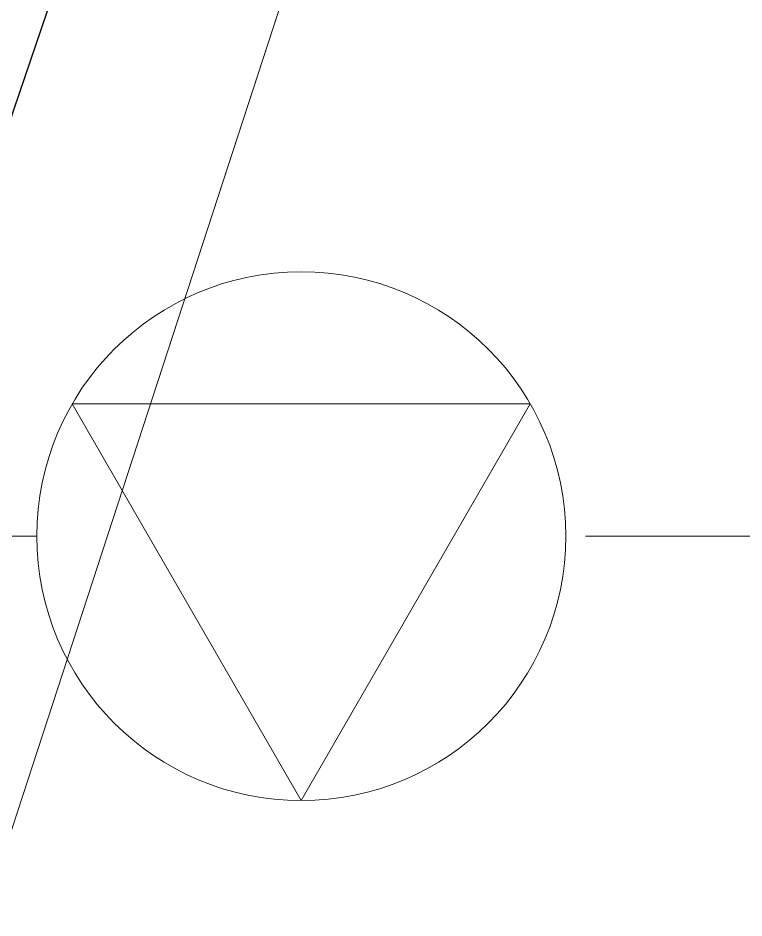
# Model space of a CAD drawing. Header units: metres. Extents: x 0 to 105485, y 0 to 425721.
# Drawn here: x 104695.787 to 104697.434, y 425187.904 to 425189.946 of the extents above; entities that cross this region are included whole.
import ezdxf

# ---------------------------------------------------------------- set-up
doc = ezdxf.new("R2010")
doc.units = ezdxf.units.M
doc.header["$MEASUREMENT"] = 0
for name, color, linetype, lineweight in [('B-XX-MO-ONDERZOEK_SONDERING-G', 90, 'Continuous', 18), ('B-XX-MO-ONDERZOEK_SONDERING-S', 90, 'Continuous', 18), ('B-XX-VH-OPENVERHARDING-G', 90, 'Continuous', 18)]:
    doc.layers.add(name, color=color, linetype=linetype, lineweight=lineweight)
doc.layers.add('GIS-WEGVAKKEN', color=2, linetype='Continuous')

msp = doc.modelspace()

# ---------------------------------------------------------------- linework, layer by layer
at = {"layer": 'B-XX-MO-ONDERZOEK_SONDERING-G', "color": 0, "true_color": 0x285cd6}
for points in [[(104695.355, 425188.77, -22.741), (104695.83, 425188.77, -22.76), (104695.83, 425188.77, -22.78), (104695.83, 425188.77, -22.8), (104695.83, 425188.77, -22.82), (104695.83, 425188.77, -22.84)], [(104695.78, 425188.77, 2.281), (104695.805, 425188.77, 2.261), (104695.805, 425188.77, 2.241), (104695.805, 425188.77, 2.221), (104695.805, 425188.77, 2.201), (104695.805, 425188.77, 2.181), (104695.83, 425188.77, 2.161), (104695.83, 425188.77, 2.141), (104695.83, 425188.77, 2.121), (104695.805, 425188.77, 2.101), (104695.805, 425188.77, 2.081), (104695.78, 425188.77, 2.061)]]:
    msp.add_polyline3d(points, dxfattribs=at)
at = {"layer": 'B-XX-MO-ONDERZOEK_SONDERING-G', "color": 0, "true_color": 0x787878}
for points in [[(104695.83, 425188.77, 2.3), (104695.83, 425188.77, -22.84)], [(104697.03, 425188.77, 2.3), (104697.03, 425188.77, -22.84)]]:
    msp.add_polyline3d(points, dxfattribs=at)
at = {"layer": 'B-XX-MO-ONDERZOEK_SONDERING-G', "color": 0, "true_color": 0xd62828}
for points in [[(104697.504, 425188.77, 1.681), (104697.4283, 425188.77, 1.661), (104697.3765, 425188.77, 1.641), (104697.3366, 425188.77, 1.621), (104697.2882, 425188.77, 1.601), (104697.265, 425188.77, 1.581), (104697.238, 425188.77, 1.561), (104697.1825, 425188.77, 1.541), (104697.1403, 425188.77, 1.521), (104697.1196, 425188.77, 1.501), (104697.1036, 425188.77, 1.481), (104697.0962, 425188.77, 1.461), (104697.0952, 425188.77, 1.441), (104697.0941, 425188.77, 1.421), (104697.0931, 425188.77, 1.401), (104697.0978, 425188.77, 1.381), (104697.1061, 425188.77, 1.361), (104697.109, 425188.77, 1.341), (104697.1118, 425188.77, 1.321), (104697.1147, 425188.77, 1.3), (104697.1219, 425188.77, 1.28), (104697.1434, 425188.77, 1.26), (104697.1696, 425188.77, 1.24), (104697.1208, 425188.77, 1.22), (104697.122, 425188.77, 1.2), (104697.0999, 425188.77, 1.18), (104697.0987, 425188.77, 1.16), (104697.0975, 425188.77, 1.14), (104697.0963, 425188.77, 1.12), (104697.0949, 425188.77, 1.1), (104697.0915, 425188.77, 1.08), (104697.089, 425188.77, 1.06), (104697.0886, 425188.77, 1.04), (104697.0883, 425188.77, 1.02), (104697.0877, 425188.77, 1), (104697.0853, 425188.77, 0.98), (104697.0873, 425188.77, 0.96), (104697.0902, 425188.77, 0.94), (104697.0909, 425188.77, 0.92), (104697.092, 425188.77, 0.9), (104697.0916, 425188.77, 0.88), (104697.0919, 425188.77, 0.86), (104697.0888, 425188.77, 0.84), (104697.0873, 425188.77, 0.82), (104697.0885, 425188.77, 0.8), (104697.0887, 425188.77, 0.78), (104697.0885, 425188.77, 0.76), (104697.0915, 425188.77, 0.74), (104697.0927, 425188.77, 0.72), (104697.0918, 425188.77, 0.7), (104697.089, 425188.77, 0.68), (104697.0899, 425188.77, 0.66), (104697.0907, 425188.77, 0.64), (104697.0916, 425188.77, 0.62), (104697.0924, 425188.77, 0.6), (104697.0908, 425188.77, 0.58), (104697.1056, 425188.77, 0.56), (104697.1656, 425188.77, 0.54), (104697.1757, 425188.77, 0.52), (104697.164, 425188.77, 0.5), (104697.1363, 425188.77, 0.48), (104697.1359, 425188.77, 0.46), (104697.1355, 425188.77, 0.44), (104697.135, 425188.77, 0.42), (104697.0864, 425188.77, 0.4), (104697.0811, 425188.77, 0.38), (104697.0807, 425188.77, 0.36), (104697.0792, 425188.77, 0.34), (104697.0791, 425188.77, 0.32), (104697.0793, 425188.77, 0.3), (104697.0798, 425188.77, 0.28), (104697.0835, 425188.77, 0.26), (104697.092, 425188.77, 0.24), (104697.0893, 425188.77, 0.22), (104697.0865, 425188.77, 0.2), (104697.0838, 425188.77, 0.18), (104697.1614, 425188.77, 0.16), (104697.2074, 425188.77, 0.14), (104697.1984, 425188.77, 0.12), (104697.1809, 425188.77, 0.1), (104697.1608, 425188.77, 0.08), (104697.0996, 425188.77, 0.06), (104697.0925, 425188.77, 0.04), (104697.083, 425188.77, 0.02), (104697.0804, 425188.77, 0.001), (104697.0757, 425188.77, -0.019), (104697.0751, 425188.77, -0.039), (104697.0757, 425188.77, -0.059), (104697.0774, 425188.77, -0.079), (104697.0792, 425188.77, -0.099), (104697.08, 425188.77, -0.119), (104697.0809, 425188.77, -0.139), (104697.0817, 425188.77, -0.159), (104697.0828, 425188.77, -0.179), (104697.0933, 425188.77, -0.199), (104697.1099, 425188.77, -0.219), (104697.1168, 425188.77, -0.239), (104697.1275, 425188.77, -0.259), (104697.1234, 425188.77, -0.279), (104697.125, 425188.77, -0.299), (104697.1323, 425188.77, -0.319), (104697.1397, 425188.77, -0.339), (104697.138, 425188.77, -0.359), (104697.1308, 425188.77, -0.379), (104697.1298, 425188.77, -0.399), (104697.1288, 425188.77, -0.419), (104697.1279, 425188.77, -0.439), (104697.1309, 425188.77, -0.459), (104697.1711, 425188.77, -0.479), (104697.2026, 425188.77, -0.499), (104697.1886, 425188.77, -0.519), (104697.1435, 425188.77, -0.539), (104697.1371, 425188.77, -0.559), (104697.1307, 425188.77, -0.579), (104697.1243, 425188.77, -0.599), (104697.1226, 425188.77, -0.619), (104697.1209, 425188.77, -0.639), (104697.1192, 425188.77, -0.659), (104697.1444, 425188.77, -0.679), (104697.156, 425188.77, -0.699), (104697.1771, 425188.77, -0.719), (104697.2039, 425188.77, -0.739), (104697.1997, 425188.77, -0.759), (104697.1955, 425188.77, -0.779), (104697.1914, 425188.77, -0.799), (104697.2011, 425188.77, -0.819), (104697.2228, 425188.77, -0.839), (104697.2486, 425188.77, -0.859), (104697.2444, 425188.77, -0.879), (104697.2353, 425188.77, -0.899), (104697.2404, 425188.77, -0.919), (104697.2455, 425188.77, -0.939), (104697.2506, 425188.77, -0.959), (104697.2763, 425188.77, -0.979), (104697.2291, 425188.77, -0.999), (104697.2234, 425188.77, -1.019), (104697.1931, 425188.77, -1.039), (104697.2408, 425188.77, -1.059), (104697.1823, 425188.77, -1.079), (104697.1511, 425188.77, -1.099), (104697.1708, 425188.77, -1.119), (104697.1367, 425188.77, -1.139), (104697.1239, 425188.77, -1.159), (104697.1034, 425188.77, -1.179), (104697.0933, 425188.77, -1.199), (104697.0916, 425188.77, -1.219), (104697.0932, 425188.77, -1.239), (104697.0943, 425188.77, -1.259), (104697.0958, 425188.77, -1.279), (104697.0994, 425188.77, -1.299), (104697.1054, 425188.77, -1.319), (104697.1397, 425188.77, -1.339), (104697.1893, 425188.77, -1.359), (104697.2751, 425188.77, -1.379), (104697.306, 425188.77, -1.399), (104697.3351, 425188.77, -1.419), (104697.3265, 425188.77, -1.439), (104697.2986, 425188.77, -1.459), (104697.2599, 425188.77, -1.479), (104697.2028, 425188.77, -1.499), (104697.137, 425188.77, -1.519), (104697.1132, 425188.77, -1.539), (104697.1076, 425188.77, -1.559), (104697.1071, 425188.77, -1.579), (104697.1069, 425188.77, -1.599), (104697.1066, 425188.77, -1.619), (104697.1058, 425188.77, -1.639), (104697.1073, 425188.77, -1.659), (104697.1138, 425188.77, -1.679), (104697.1119, 425188.77, -1.699), (104697.12, 425188.77, -1.719), (104697.1119, 425188.77, -1.739), (104697.1021, 425188.77, -1.759), (104697.1008, 425188.77, -1.779), (104697.0997, 425188.77, -1.799), (104697.0991, 425188.77, -1.819), (104697.0995, 425188.77, -1.839), (104697.0962, 425188.77, -1.859), (104697.0954, 425188.77, -1.879), (104697.0949, 425188.77, -1.899), (104697.0986, 425188.77, -1.919), (104697.1087, 425188.77, -1.939), (104697.1171, 425188.77, -1.959), (104697.1243, 425188.77, -1.979), (104697.1305, 425188.77, -1.999), (104697.1336, 425188.77, -2.019), (104697.1354, 425188.77, -2.039), (104697.1927, 425188.77, -2.059), (104697.2362, 425188.77, -2.079), (104697.2549, 425188.77, -2.099), (104697.266, 425188.77, -2.119), (104697.23, 425188.77, -2.139), (104697.1939, 425188.77, -2.159), (104697.1873, 425188.77, -2.179), (104697.1807, 425188.77, -2.199), (104697.1741, 425188.77, -2.219), (104697.207, 425188.77, -2.239), (104697.1886, 425188.77, -2.259), (104697.1702, 425188.77, -2.279), (104697.1518, 425188.77, -2.299), (104697.1643, 425188.77, -2.319), (104697.1496, 425188.77, -2.339), (104697.1453, 425188.77, -2.359), (104697.141, 425188.77, -2.379), (104697.1368, 425188.77, -2.399), (104697.1377, 425188.77, -2.419), (104697.1327, 425188.77, -2.439), (104697.1443, 425188.77, -2.459), (104697.156, 425188.77, -2.479), (104697.1676, 425188.77, -2.499), (104697.1646, 425188.77, -2.519), (104697.1708, 425188.77, -2.539), (104697.1679, 425188.77, -2.559), (104697.1669, 425188.77, -2.579), (104697.1822, 425188.77, -2.599), (104697.2188, 425188.77, -2.619), (104697.2177, 425188.77, -2.639), (104697.204, 425188.77, -2.659), (104697.1749, 425188.77, -2.679), (104697.157, 425188.77, -2.699), (104697.1479, 425188.77, -2.719), (104697.1325, 425188.77, -2.739), (104697.1173, 425188.77, -2.759), (104697.1123, 425188.77, -2.779), (104697.1129, 425188.77, -2.799), (104697.1115, 425188.77, -2.819), (104697.1122, 425188.77, -2.839), (104697.1127, 425188.77, -2.859), (104697.1121, 425188.77, -2.879), (104697.1153, 425188.77, -2.899), (104697.1624, 425188.77, -2.919), (104697.2177, 425188.77, -2.939), (104697.2436, 425188.77, -2.959), (104697.2468, 425188.77, -2.979), (104697.2478, 425188.77, -2.999), (104697.2323, 425188.77, -3.019), (104697.1342, 425188.77, -3.039), (104697.1288, 425188.77, -3.059), (104697.1233, 425188.77, -3.079), (104697.1223, 425188.77, -3.099), (104697.1214, 425188.77, -3.119), (104697.1204, 425188.77, -3.139), (104697.1205, 425188.77, -3.159), (104697.1206, 425188.77, -3.179), (104697.1194, 425188.77, -3.199), (104697.1189, 425188.77, -3.219), (104697.1156, 425188.77, -3.239), (104697.1132, 425188.77, -3.259), (104697.1118, 425188.77, -3.279), (104697.1109, 425188.77, -3.299), (104697.1116, 425188.77, -3.319), (104697.1118, 425188.77, -3.339), (104697.1107, 425188.77, -3.359), (104697.1083, 425188.77, -3.379), (104697.1059, 425188.77, -3.399), (104697.1086, 425188.77, -3.419), (104697.1092, 425188.77, -3.439), (104697.1154, 425188.77, -3.459), (104697.1257, 425188.77, -3.479), (104697.1457, 425188.77, -3.499), (104697.1584, 425188.77, -3.519), (104697.1572, 425188.77, -3.539), (104697.1464, 425188.77, -3.559), (104697.1302, 425188.77, -3.579), (104697.1274, 425188.77, -3.599), (104697.1264, 425188.77, -3.619), (104697.1335, 425188.77, -3.639), (104697.1367, 425188.77, -3.659), (104697.1426, 425188.77, -3.679), (104697.165, 425188.77, -3.699), (104697.2074, 425188.77, -3.719), (104697.1952, 425188.77, -3.739), (104697.1711, 425188.77, -3.759), (104697.1423, 425188.77, -3.779), (104697.1186, 425188.77, -3.799), (104697.1062, 425188.77, -3.819), (104697.103, 425188.77, -3.839), (104697.1053, 425188.77, -3.859), (104697.11, 425188.77, -3.879), (104697.112, 425188.77, -3.899), (104697.1123, 425188.77, -3.919), (104697.11, 425188.77, -3.939), (104697.1091, 425188.77, -3.959), (104697.1128, 425188.77, -3.979), (104697.1122, 425188.77, -3.999), (104697.1137, 425188.77, -4.019), (104697.1221, 425188.77, -4.039), (104697.1154, 425188.77, -4.059), (104697.1105, 425188.77, -4.079), (104697.1076, 425188.77, -4.099), (104697.1058, 425188.77, -4.119), (104697.1041, 425188.77, -4.139), (104697.1023, 425188.77, -4.159), (104697.1072, 425188.77, -4.179), (104697.1112, 425188.77, -4.199), (104697.1103, 425188.77, -4.219), (104697.1109, 425188.77, -4.239), (104697.1138, 425188.77, -4.259), (104697.1093, 425188.77, -4.279), (104697.1017, 425188.77, -4.299), (104697.098, 425188.77, -4.319), (104697.0947, 425188.77, -4.339), (104697.0931, 425188.77, -4.359), (104697.0952, 425188.77, -4.379), (104697.0989, 425188.77, -4.399), (104697.0973, 425188.77, -4.419), (104697.0978, 425188.77, -4.439), (104697.0991, 425188.77, -4.459), (104697.0999, 425188.77, -4.479), (104697.0987, 425188.77, -4.499), (104697.0997, 425188.77, -4.519), (104697.0979, 425188.77, -4.539), (104697.0969, 425188.77, -4.559), (104697.0962, 425188.77, -4.579), (104697.0959, 425188.77, -4.599), (104697.0975, 425188.77, -4.619), (104697.1008, 425188.77, -4.639), (104697.1043, 425188.77, -4.659), (104697.1095, 425188.77, -4.679), (104697.1119, 425188.77, -4.699), (104697.1111, 425188.77, -4.719), (104697.1126, 425188.77, -4.739), (104697.1145, 425188.77, -4.759), (104697.1147, 425188.77, -4.779), (104697.1153, 425188.77, -4.799), (104697.1168, 425188.77, -4.819), (104697.1219, 425188.77, -4.839), (104697.1224, 425188.77, -4.859), (104697.1183, 425188.77, -4.879), (104697.1124, 425188.77, -4.899), (104697.1075, 425188.77, -4.919), (104697.1057, 425188.77, -4.939), (104697.1031, 425188.77, -4.959), (104697.0996, 425188.77, -4.979), (104697.0989, 425188.77, -4.999), (104697.0991, 425188.77, -5.019), (104697.0993, 425188.77, -5.039), (104697.0998, 425188.77, -5.059), (104697.0982, 425188.77, -5.079), (104697.0962, 425188.77, -5.099), (104697.0949, 425188.77, -5.119), (104697.095, 425188.77, -5.139), (104697.0952, 425188.77, -5.159), (104697.0951, 425188.77, -5.179), (104697.0969, 425188.77, -5.199), (104697.0979, 425188.77, -5.219), (104697.113, 425188.77, -5.239), (104697.1117, 425188.77, -5.259), (104697.1124, 425188.77, -5.279), (104697.1055, 425188.77, -5.299), (104697.103, 425188.77, -5.319), (104697.1006, 425188.77, -5.339), (104697.0982, 425188.77, -5.359), (104697.1063, 425188.77, -5.378), (104697.1207, 425188.77, -5.398), (104697.1332, 425188.77, -5.418), (104697.1479, 425188.77, -5.438), (104697.14, 425188.77, -5.458), (104697.1233, 425188.77, -5.478), (104697.1224, 425188.77, -5.498), (104697.1215, 425188.77, -5.518), (104697.1206, 425188.77, -5.538), (104697.1258, 425188.77, -5.558), (104697.1259, 425188.77, -5.578), (104697.1304, 425188.77, -5.598), (104697.1497, 425188.77, -5.618), (104697.1622, 425188.77, -5.638), (104697.1489, 425188.77, -5.658), (104697.1404, 425188.77, -5.678), (104697.1379, 425188.77, -5.698), (104697.1355, 425188.77, -5.718), (104697.1331, 425188.77, -5.738), (104697.1349, 425188.77, -5.758), (104697.1357, 425188.77, -5.778), (104697.1349, 425188.77, -5.798), (104697.1349, 425188.77, -5.818), (104697.1338, 425188.77, -5.838), (104697.128, 425188.77, -5.858), (104697.1271, 425188.77, -5.878), (104697.1261, 425188.77, -5.898), (104697.1234, 425188.77, -5.918), (104697.1201, 425188.77, -5.938), (104697.1145, 425188.77, -5.958), (104697.113, 425188.77, -5.978), (104697.1115, 425188.77, -5.998), (104697.1105, 425188.77, -6.018), (104697.1123, 425188.77, -6.038), (104697.1162, 425188.77, -6.058), (104697.118, 425188.77, -6.078), (104697.1194, 425188.77, -6.098), (104697.1235, 425188.77, -6.118), (104697.128, 425188.77, -6.138), (104697.1306, 425188.77, -6.158), (104697.1322, 425188.77, -6.178), (104697.1284, 425188.77, -6.198), (104697.1234, 425188.77, -6.218), (104697.1192, 425188.77, -6.238), (104697.1198, 425188.77, -6.258), (104697.1206, 425188.77, -6.278), (104697.1227, 425188.77, -6.298), (104697.1264, 425188.77, -6.318), (104697.1254, 425188.77, -6.338), (104697.1256, 425188.77, -6.358), (104697.1229, 425188.77, -6.378), (104697.1222, 425188.77, -6.398), (104697.1229, 425188.77, -6.418), (104697.1241, 425188.77, -6.438), (104697.1261, 425188.77, -6.458), (104697.1274, 425188.77, -6.478), (104697.1267, 425188.77, -6.498), (104697.1279, 425188.77, -6.518), (104697.1257, 425188.77, -6.538), (104697.1257, 425188.77, -6.558), (104697.1279, 425188.77, -6.578), (104697.1307, 425188.77, -6.598), (104697.1329, 425188.77, -6.618), (104697.133, 425188.77, -6.638), (104697.1308, 425188.77, -6.658), (104697.1325, 425188.77, -6.678), (104697.136, 425188.77, -6.698), (104697.135, 425188.77, -6.718), (104697.1341, 425188.77, -6.738), (104697.1398, 425188.77, -6.758), (104697.1514, 425188.77, -6.778), (104697.1586, 425188.77, -6.798), (104697.1627, 425188.77, -6.818), (104697.1451, 425188.77, -6.838), (104697.1424, 425188.77, -6.858), (104697.1417, 425188.77, -6.878), (104697.1404, 425188.77, -6.898), (104697.1369, 425188.77, -6.918), (104697.1323, 425188.77, -6.938), (104697.1304, 425188.77, -6.958), (104697.1302, 425188.77, -6.978), (104697.1343, 425188.77, -6.998), (104697.1371, 425188.77, -7.018), (104697.1386, 425188.77, -7.038), (104697.137, 425188.77, -7.058), (104697.1329, 425188.77, -7.078), (104697.1294, 425188.77, -7.098), (104697.1254, 425188.77, -7.118), (104697.1225, 425188.77, -7.137), (104697.1216, 425188.77, -7.157), (104697.1224, 425188.77, -7.177), (104697.1225, 425188.77, -7.197), (104697.1242, 425188.77, -7.217), (104697.1242, 425188.77, -7.237), (104697.1258, 425188.77, -7.257), (104697.1264, 425188.77, -7.277), (104697.1263, 425188.77, -7.297), (104697.1276, 425188.77, -7.317), (104697.1288, 425188.77, -7.337), (104697.1282, 425188.77, -7.357), (104697.1241, 425188.77, -7.377), (104697.1244, 425188.77, -7.397), (104697.1245, 425188.77, -7.417), (104697.1241, 425188.77, -7.437), (104697.1267, 425188.77, -7.457), (104697.1264, 425188.77, -7.477), (104697.1284, 425188.77, -7.497), (104697.1293, 425188.77, -7.517), (104697.1301, 425188.77, -7.537), (104697.1276, 425188.77, -7.557), (104697.1269, 425188.77, -7.577), (104697.1292, 425188.77, -7.597), (104697.132, 425188.77, -7.617), (104697.1353, 425188.77, -7.637), (104697.1399, 425188.77, -7.657), (104697.1553, 425188.77, -7.677), (104697.1664, 425188.77, -7.698), (104697.1595, 425188.77, -7.718), (104697.1446, 425188.77, -7.738), (104697.1426, 425188.77, -7.757), (104697.1407, 425188.77, -7.777), (104697.1387, 425188.77, -7.797), (104697.1405, 425188.77, -7.817), (104697.1395, 425188.77, -7.837), (104697.1394, 425188.77, -7.857), (104697.1422, 425188.77, -7.877), (104697.1463, 425188.77, -7.897), (104697.1537, 425188.77, -7.917), (104697.1591, 425188.77, -7.937), (104697.1579, 425188.77, -7.957), (104697.1535, 425188.77, -7.977), (104697.1507, 425188.77, -7.997), (104697.1483, 425188.77, -8.017), (104697.1445, 425188.77, -8.037), (104697.1402, 425188.77, -8.057), (104697.1398, 425188.77, -8.077), (104697.1393, 425188.77, -8.097), (104697.1386, 425188.77, -8.117), (104697.1369, 425188.77, -8.137), (104697.1363, 425188.77, -8.157), (104697.13, 425188.77, -8.177), (104697.1298, 425188.77, -8.197), (104697.1294, 425188.77, -8.217), (104697.1307, 425188.77, -8.237), (104697.1307, 425188.77, -8.257), (104697.1333, 425188.77, -8.277), (104697.1382, 425188.77, -8.297), (104697.141, 425188.77, -8.317), (104697.1425, 425188.77, -8.337), (104697.138, 425188.77, -8.357), (104697.1357, 425188.77, -8.377), (104697.1384, 425188.77, -8.397), (104697.1398, 425188.77, -8.417), (104697.1419, 425188.77, -8.437), (104697.1423, 425188.77, -8.457), (104697.1426, 425188.77, -8.477), (104697.1409, 425188.77, -8.497), (104697.1387, 425188.77, -8.517), (104697.1351, 425188.77, -8.537), (104697.1343, 425188.77, -8.557), (104697.134, 425188.77, -8.577), (104697.1321, 425188.77, -8.597), (104697.1282, 425188.77, -8.617), (104697.1266, 425188.77, -8.637), (104697.1234, 425188.77, -8.657), (104697.1207, 425188.77, -8.677), (104697.1192, 425188.77, -8.697), (104697.118, 425188.77, -8.717), (104697.1161, 425188.77, -8.737), (104697.116, 425188.77, -8.757), (104697.1132, 425188.77, -8.777), (104697.1119, 425188.77, -8.797), (104697.1115, 425188.77, -8.817), (104697.1116, 425188.77, -8.836), (104697.1132, 425188.77, -8.856), (104697.1127, 425188.77, -8.876), (104697.1107, 425188.77, -8.896), (104697.1088, 425188.77, -8.916), (104697.1074, 425188.77, -8.936), (104697.1063, 425188.77, -8.956), (104697.1067, 425188.77, -8.976), (104697.1081, 425188.77, -8.996), (104697.1075, 425188.77, -9.016), (104697.1067, 425188.77, -9.036), (104697.1072, 425188.77, -9.056), (104697.1073, 425188.77, -9.076), (104697.107, 425188.77, -9.096), (104697.1063, 425188.77, -9.116), (104697.1059, 425188.77, -9.136), (104697.106, 425188.77, -9.156), (104697.1068, 425188.77, -9.176), (104697.1078, 425188.77, -9.196), (104697.1086, 425188.77, -9.216), (104697.1097, 425188.77, -9.236), (104697.1104, 425188.77, -9.256), (104697.1103, 425188.77, -9.276), (104697.1089, 425188.77, -9.296), (104697.1084, 425188.77, -9.316), (104697.1091, 425188.77, -9.336), (104697.1101, 425188.77, -9.356), (104697.1109, 425188.77, -9.376), (104697.1104, 425188.77, -9.396), (104697.111, 425188.77, -9.416), (104697.1119, 425188.77, -9.436), (104697.1119, 425188.77, -9.456), (104697.1131, 425188.77, -9.476), (104697.1132, 425188.77, -9.496), (104697.1112, 425188.77, -9.516), (104697.1096, 425188.77, -9.536), (104697.1132, 425188.77, -9.556), (104697.1167, 425188.77, -9.576), (104697.1177, 425188.77, -9.596), (104697.1171, 425188.77, -9.616), (104697.118, 425188.77, -9.636), (104697.12, 425188.77, -9.656), (104697.1217, 425188.77, -9.675), (104697.1204, 425188.77, -9.695), (104697.1198, 425188.77, -9.715), (104697.12, 425188.77, -9.735), (104697.118, 425188.77, -9.755), (104697.117, 425188.77, -9.775), (104697.1159, 425188.77, -9.795), (104697.1154, 425188.77, -9.815), (104697.1149, 425188.77, -9.835), (104697.1143, 425188.77, -9.855), (104697.1145, 425188.77, -9.875), (104697.1156, 425188.77, -9.895), (104697.1186, 425188.77, -9.915), (104697.1186, 425188.77, -9.935), (104697.1183, 425188.77, -9.955), (104697.1172, 425188.77, -9.975), (104697.1156, 425188.77, -9.995), (104697.1145, 425188.77, -10.015), (104697.1148, 425188.77, -10.035), (104697.1237, 425188.77, -10.055), (104697.1321, 425188.77, -10.075), (104697.1379, 425188.77, -10.095), (104697.1265, 425188.77, -10.115), (104697.1186, 425188.77, -10.135), (104697.1154, 425188.77, -10.155), (104697.1128, 425188.77, -10.175), (104697.1123, 425188.77, -10.195), (104697.1114, 425188.77, -10.215), (104697.1107, 425188.77, -10.235), (104697.1109, 425188.77, -10.255), (104697.1114, 425188.77, -10.275), (104697.1128, 425188.77, -10.295), (104697.1147, 425188.77, -10.315), (104697.1143, 425188.77, -10.335), (104697.1141, 425188.77, -10.355), (104697.1153, 425188.77, -10.375), (104697.1151, 425188.77, -10.395), (104697.1154, 425188.77, -10.415), (104697.1154, 425188.77, -10.434), (104697.1155, 425188.77, -10.454), (104697.1152, 425188.77, -10.474), (104697.1187, 425188.77, -10.494), (104697.1206, 425188.77, -10.514), (104697.1236, 425188.77, -10.534), (104697.122, 425188.77, -10.554), (104697.1227, 425188.77, -10.574), (104697.1217, 425188.77, -10.594), (104697.1208, 425188.77, -10.614), (104697.1207, 425188.77, -10.634), (104697.1229, 425188.77, -10.654), (104697.1233, 425188.77, -10.674), (104697.1268, 425188.77, -10.694), (104697.1283, 425188.77, -10.714), (104697.1297, 425188.77, -10.734), (104697.1276, 425188.77, -10.754), (104697.1254, 425188.77, -10.774), (104697.1232, 425188.77, -10.794), (104697.1253, 425188.77, -10.814), (104697.1256, 425188.77, -10.834), (104697.126, 425188.77, -10.854), (104697.1269, 425188.77, -10.874), (104697.1271, 425188.77, -10.894), (104697.1276, 425188.77, -10.914), (104697.1253, 425188.77, -10.934), (104697.1232, 425188.77, -10.954), (104697.1219, 425188.77, -10.974), (104697.1213, 425188.77, -10.994), (104697.1207, 425188.77, -11.014), (104697.1202, 425188.77, -11.034), (104697.1197, 425188.77, -11.054), (104697.1181, 425188.77, -11.074), (104697.116, 425188.77, -11.094), (104697.1151, 425188.77, -11.114), (104697.1144, 425188.77, -11.134), (104697.1149, 425188.77, -11.153), (104697.1161, 425188.77, -11.173), (104697.1168, 425188.77, -11.193), (104697.1161, 425188.77, -11.213), (104697.1167, 425188.77, -11.233), (104697.1175, 425188.77, -11.253), (104697.1165, 425188.77, -11.273), (104697.1141, 425188.77, -11.293), (104697.1142, 425188.77, -11.313), (104697.1163, 425188.77, -11.333), (104697.1194, 425188.77, -11.353), (104697.1219, 425188.77, -11.373), (104697.1217, 425188.77, -11.393), (104697.1215, 425188.77, -11.413), (104697.1203, 425188.77, -11.433), (104697.1179, 425188.77, -11.453), (104697.1164, 425188.77, -11.473), (104697.1159, 425188.77, -11.493), (104697.1172, 425188.77, -11.513), (104697.1153, 425188.77, -11.533), (104697.1154, 425188.77, -11.553), (104697.1143, 425188.77, -11.573), (104697.1136, 425188.77, -11.593), (104697.1133, 425188.77, -11.613), (104697.1131, 425188.77, -11.633), (104697.1136, 425188.77, -11.653), (104697.114, 425188.77, -11.673), (104697.1153, 425188.77, -11.693), (104697.1155, 425188.77, -11.713), (104697.1162, 425188.77, -11.733), (104697.1155, 425188.77, -11.753), (104697.1144, 425188.77, -11.773), (104697.1135, 425188.77, -11.792), (104697.1119, 425188.77, -11.812), (104697.1102, 425188.77, -11.832), (104697.1093, 425188.77, -11.852), (104697.1085, 425188.77, -11.872), (104697.1077, 425188.77, -11.892), (104697.1069, 425188.77, -11.912), (104697.1083, 425188.77, -11.932), (104697.1093, 425188.77, -11.952), (104697.1098, 425188.77, -11.972), (104697.1123, 425188.77, -11.992), (104697.1143, 425188.77, -12.012), (104697.116, 425188.77, -12.032), (104697.1183, 425188.77, -12.052), (104697.1186, 425188.77, -12.072), (104697.1175, 425188.77, -12.092), (104697.1157, 425188.77, -12.112), (104697.1152, 425188.77, -12.132), (104697.1158, 425188.77, -12.152), (104697.1154, 425188.77, -12.172), (104697.117, 425188.77, -12.192), (104697.1189, 425188.77, -12.212), (104697.12, 425188.77, -12.232), (104697.1222, 425188.77, -12.252), (104697.1261, 425188.77, -12.272), (104697.1281, 425188.77, -12.292), (104697.1298, 425188.77, -12.312), (104697.131, 425188.77, -12.332), (104697.1324, 425188.77, -12.352), (104697.1335, 425188.77, -12.372), (104697.1351, 425188.77, -12.391), (104697.1382, 425188.77, -12.411), (104697.1404, 425188.77, -12.431), (104697.143, 425188.77, -12.451), (104697.1426, 425188.77, -12.471), (104697.1392, 425188.77, -12.491), (104697.1393, 425188.77, -12.511), (104697.1382, 425188.77, -12.531), (104697.1418, 425188.77, -12.551), (104697.1453, 425188.77, -12.571), (104697.1469, 425188.77, -12.591), (104697.1504, 425188.77, -12.611), (104697.1519, 425188.77, -12.631), (104697.1531, 425188.77, -12.651), (104697.1518, 425188.77, -12.671), (104697.1529, 425188.77, -12.691), (104697.1553, 425188.77, -12.711), (104697.159, 425188.77, -12.731), (104697.1622, 425188.77, -12.751), (104697.1615, 425188.77, -12.771), (104697.1626, 425188.77, -12.791), (104697.1594, 425188.77, -12.811), (104697.1524, 425188.77, -12.831), (104697.1508, 425188.77, -12.851), (104697.1501, 425188.77, -12.871), (104697.1469, 425188.77, -12.891), (104697.1452, 425188.77, -12.911), (104697.1464, 425188.77, -12.931), (104697.149, 425188.77, -12.95), (104697.1505, 425188.77, -12.97), (104697.1507, 425188.77, -12.99), (104697.1518, 425188.77, -13.01), (104697.1528, 425188.77, -13.03), (104697.1551, 425188.77, -13.05), (104697.1542, 425188.77, -13.07), (104697.1524, 425188.77, -13.09), (104697.1493, 425188.77, -13.11), (104697.1437, 425188.77, -13.13), (104697.1359, 425188.77, -13.15), (104697.1296, 425188.77, -13.17), (104697.1245, 425188.77, -13.19), (104697.1179, 425188.77, -13.21), (104697.114, 425188.77, -13.23), (104697.1119, 425188.77, -13.25), (104697.1099, 425188.77, -13.27), (104697.1075, 425188.77, -13.29), (104697.1065, 425188.77, -13.31), (104697.1062, 425188.77, -13.33), (104697.1045, 425188.77, -13.35), (104697.1027, 425188.77, -13.37), (104697.1023, 425188.77, -13.39), (104697.1011, 425188.77, -13.41), (104697.1013, 425188.77, -13.43), (104697.1027, 425188.77, -13.45), (104697.1054, 425188.77, -13.47), (104697.1155, 425188.77, -13.489), (104697.2302, 425188.77, -13.509), (104697.4804, 425188.77, -13.529)], [(104697.4507, 425188.77, -14.607), (104697.4249, 425188.77, -14.627), (104697.3855, 425188.77, -14.647), (104697.3439, 425188.77, -14.667), (104697.3132, 425188.77, -14.687), (104697.2742, 425188.77, -14.707), (104697.2458, 425188.77, -14.727), (104697.2195, 425188.77, -14.747), (104697.201, 425188.77, -14.767), (104697.1777, 425188.77, -14.787), (104697.1572, 425188.77, -14.807), (104697.1406, 425188.77, -14.827), (104697.1305, 425188.77, -14.846), (104697.12, 425188.77, -14.866), (104697.1138, 425188.77, -14.886), (104697.1113, 425188.77, -14.906), (104697.1104, 425188.77, -14.926), (104697.1163, 425188.77, -14.946), (104697.1261, 425188.77, -14.966), (104697.1552, 425188.77, -14.986), (104697.2295, 425188.77, -15.006), (104697.3161, 425188.77, -15.026), (104697.3819, 425188.77, -15.046), (104697.4627, 425188.77, -15.066)], [(104697.1138, 425188.77, 2.3), (104697.1212, 425188.77, 2.281), (104697.2836, 425188.77, 2.261), (104697.4077, 425188.77, 2.241), (104697.4967, 425188.77, 2.221)], [(104697.4825, 425188.77, -21.625), (104697.4218, 425188.77, -21.645), (104697.3837, 425188.77, -21.665), (104697.3598, 425188.77, -21.685), (104697.3435, 425188.77, -21.705), (104697.3339, 425188.77, -21.725), (104697.3269, 425188.77, -21.745), (104697.3157, 425188.77, -21.765), (104697.311, 425188.77, -21.784), (104697.3041, 425188.77, -21.804), (104697.3009, 425188.77, -21.824), (104697.2948, 425188.77, -21.844), (104697.2923, 425188.77, -21.864), (104697.2949, 425188.77, -21.884), (104697.2944, 425188.77, -21.904), (104697.3002, 425188.77, -21.924), (104697.3082, 425188.77, -21.944), (104697.3123, 425188.77, -21.964), (104697.3011, 425188.77, -21.984), (104697.2871, 425188.77, -22.004), (104697.2627, 425188.77, -22.024), (104697.2525, 425188.77, -22.043), (104697.237, 425188.77, -22.063), (104697.2306, 425188.77, -22.083), (104697.2303, 425188.77, -22.103), (104697.2338, 425188.77, -22.123), (104697.2419, 425188.77, -22.143), (104697.2624, 425188.77, -22.163), (104697.2919, 425188.77, -22.183), (104697.317, 425188.77, -22.203), (104697.3575, 425188.77, -22.223), (104697.3731, 425188.77, -22.243), (104697.3577, 425188.77, -22.263), (104697.3285, 425188.77, -22.282), (104697.3259, 425188.77, -22.302), (104697.3232, 425188.77, -22.322), (104697.3206, 425188.77, -22.342), (104697.3754, 425188.77, -22.362), (104697.4316, 425188.77, -22.382), (104697.496, 425188.77, -22.402)], [(104697.4597, 425188.77, -22.482), (104697.3708, 425188.77, -22.502), (104697.2804, 425188.77, -22.521), (104697.2679, 425188.77, -22.541), (104697.2681, 425188.77, -22.561), (104697.2682, 425188.77, -22.581), (104697.2683, 425188.77, -22.601), (104697.3475, 425188.77, -22.621), (104697.57, 425188.77, -22.641)], [(104697.4861, 425188.77, -19.034), (104697.4192, 425188.77, -19.054), (104697.3987, 425188.77, -19.074), (104697.3781, 425188.77, -19.094), (104697.3576, 425188.77, -19.114), (104697.3697, 425188.77, -19.134), (104697.3553, 425188.77, -19.154), (104697.3516, 425188.77, -19.174), (104697.3479, 425188.77, -19.194), (104697.3442, 425188.77, -19.214), (104697.3765, 425188.77, -19.233), (104697.4191, 425188.77, -19.253), (104697.5071, 425188.77, -19.273)], [(104697.4597, 425188.77, -20.25), (104697.4026, 425188.77, -20.27), (104697.3807, 425188.77, -20.29), (104697.3588, 425188.77, -20.31), (104697.3557, 425188.77, -20.33), (104697.3526, 425188.77, -20.35), (104697.3495, 425188.77, -20.37), (104697.3613, 425188.77, -20.39), (104697.3772, 425188.77, -20.41), (104697.388, 425188.77, -20.429), (104697.426, 425188.77, -20.449), (104697.5268, 425188.77, -20.469)], [(104697.4377, 425188.77, -19.931), (104697.4146, 425188.77, -19.951), (104697.3887, 425188.77, -19.971), (104697.3636, 425188.77, -19.991), (104697.3597, 425188.77, -20.011), (104697.3629, 425188.77, -20.031), (104697.3813, 425188.77, -20.051), (104697.3905, 425188.77, -20.071), (104697.4258, 425188.77, -20.091), (104697.4589, 425188.77, -20.111)], [(104697.4616, 425188.77, -22.8), (104697.4119, 425188.77, -22.82), (104697.391, 425188.77, -22.84)]]:
    msp.add_polyline3d(points, dxfattribs=at)
at = {"layer": 'B-XX-MO-ONDERZOEK_SONDERING-S', "ltscale": 0.5}
msp.add_lwpolyline([(104695.9104, 425189.07), (104696.9496, 425189.07), (104696.43, 425188.17)], close=True, dxfattribs=at)
at = {"layer": 'B-XX-MO-ONDERZOEK_SONDERING-S'}
msp.add_circle((104696.43, 425188.77), 0.6, dxfattribs=at)
at = {"layer": 'B-XX-VH-OPENVERHARDING-G', "ltscale": 0.5}
for points in [[(104705.043, 425216.028), (104703.27, 425210.653), (104702.915, 425209.522), (104702.473, 425208.332), (104701.563, 425205.59), (104701.563, 425205.589), (104700.852, 425203.336), (104700.078, 425201.079), (104699.362, 425198.993), (104698.585, 425196.728), (104697.909, 425194.655), (104697.212, 425192.518), (104696.469, 425190.24), (104695.752, 425188.04), (104695.21, 425186.378), (104695.097, 425185.977), (104694.461, 425183.711), (104693.88, 425181.56), (104693.879, 425181.556), (104693.216, 425179.17), (104693.189, 425179.056), (104692.616, 425176.647), (104692.147, 425174.361)], [(104692.147, 425174.361), (104692.616, 425176.647), (104693.189, 425179.056), (104693.216, 425179.17), (104693.879, 425181.556), (104693.88, 425181.56), (104694.461, 425183.711), (104695.097, 425185.977), (104695.21, 425186.378), (104695.752, 425188.04), (104696.469, 425190.24), (104697.212, 425192.518), (104697.909, 425194.655), (104698.585, 425196.728), (104699.362, 425198.993), (104700.078, 425201.079)]]:
    msp.add_lwpolyline(points, dxfattribs=at)
at = {"layer": 'GIS-WEGVAKKEN'}
msp.add_lwpolyline([(104706.3177, 425219.0663), (104704.65, 425206.8), (104697.82, 425195.73), (104694.67, 425186.49), (104693.11, 425181.66), (104692.44, 425176.9), (104693.19, 425166.77), (104690.4723, 425152.5066)], dxfattribs=at)

doc.saveas('drawing.dxf')
